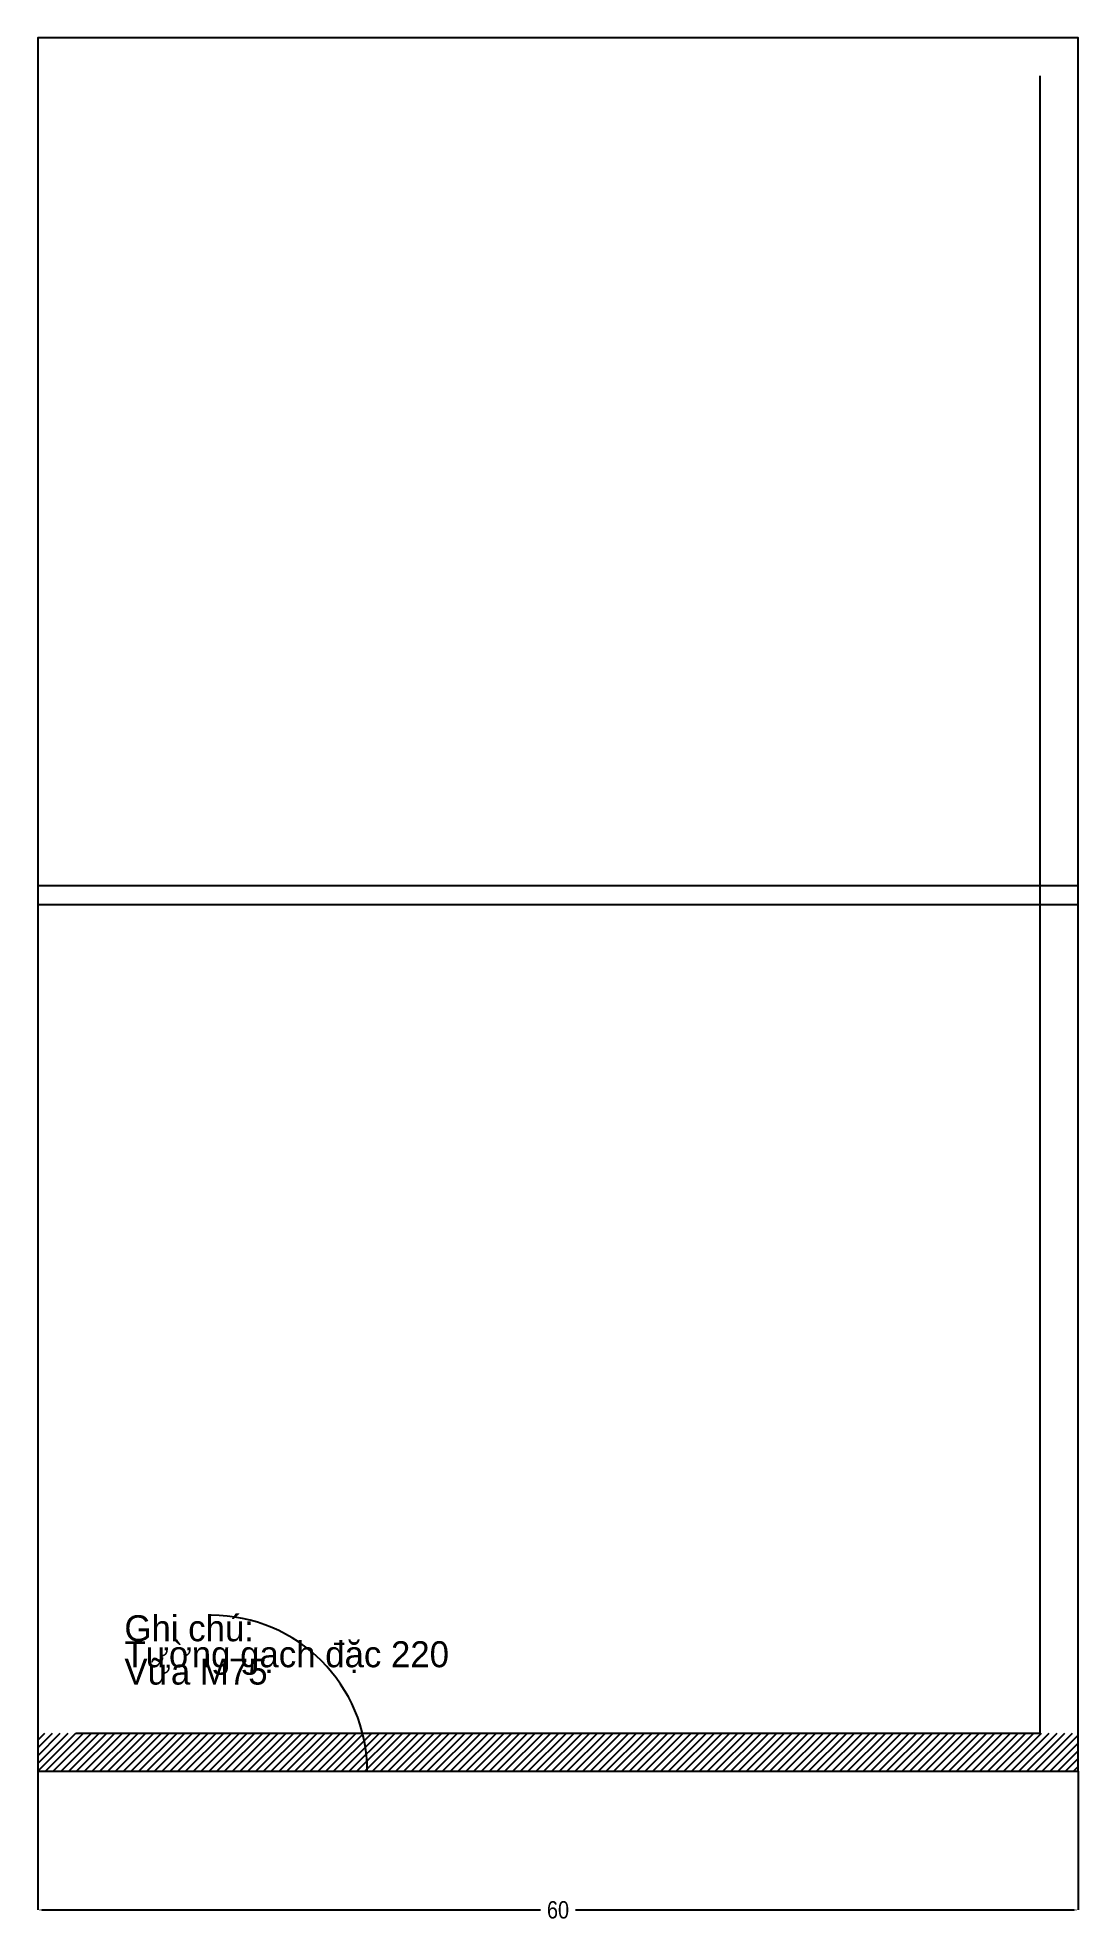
# Model space of a CAD drawing. Header units: millimetres. Extents: x 0 to 60, y -9 to 100.
import ezdxf

# ---------------------------------------------------------------- set-up
doc = ezdxf.new("R2010")
doc.units = ezdxf.units.MM
for name, color, linetype in [('CUA', 7, 'Continuous'), ('GHICHU', 7, 'Continuous'), ('HATCH', 7, 'Continuous'), ('KICHTHUOC', 7, 'Continuous'), ('TUONG', 7, 'Continuous')]:
    doc.layers.add(name, color=color, linetype=linetype)
doc.styles.add('OpenSansCondensed-Light', font='OpenSansCondensed-Light.ttf')
doc.dimstyles.get("Standard").update_dxf_attribs({"dimtxt": 2.5, "dimasz": 2.5, "dimexe": 1.25, "dimexo": 0.625, "dimtad": 1, "dimcen": 2.5, "dimazin": 3, "dimtfac": 1, "dimtmove": 0, "dimatfit": 3})

# ---------------------------------------------------------------- blocks, each defined once
blk = doc.blocks.new('D1')
blk.add_line((0, 0), (900, 0))
blk.add_arc((0, 0), 900, 0, 90)
blk = doc.blocks.new('_CLOSEDFILLED')
at = {"color": 0, "linetype": 'BYBLOCK'}
blk.add_solid([(-1, 0.16), (0, 0), (-1, -0.16)], dxfattribs=at)
blk = doc.blocks.new('*D1')
for p, q in [((0, 0), (0, -8)), ((60, 0), (60, -8)), ((0.25, -8), (29, -8)), ((31, -8), (59.75, -8))]:
    blk.add_line(p, q)
at = {"layer": 'Defpoints'}
for p in [(0, 0), (60, 0), (0, -8)]:
    blk.add_point(p, dxfattribs=at)
at = {"layer": 'KICHTHUOC', "xscale": 0.25, "yscale": 0.25, "rotation": 180}
blk.add_blockref('_CLOSEDFILLED', (0, -8), dxfattribs=at)
at = {"layer": 'KICHTHUOC', "xscale": 0.25, "yscale": 0.25}
blk.add_blockref('_CLOSEDFILLED', (60, -8), dxfattribs=at)
at = {"layer": 'KICHTHUOC', "insert": (30, -8), "char_height": 1, "attachment_point": 5, "style": 'OpenSansCondensed-Light'}
blk.add_mtext('60', dxfattribs=at)

msp = doc.modelspace()

# ---------------------------------------------------------------- hatches: boundary and pattern name
at = {"layer": 'HATCH'}
h = msp.add_hatch(dxfattribs=at)
h.set_pattern_fill('ANSI31', scale=0.1)
h.paths.add_polyline_path([(0, 0), (60, 0), (60, 2.2), (0, 2.2)])

# ---------------------------------------------------------------- linework, layer by layer
at = {"layer": 'CUA'}
msp.add_arc((10, 0), 9, 0, 90, dxfattribs=at)
at = {"layer": 'TUONG'}
for p, q in [((0, 51.1), (60, 51.1)), ((0, 50), (60, 50))]:
    msp.add_line(p, q, dxfattribs=at)
msp.add_lwpolyline([(0, 0), (60, 0), (60, 100), (0, 100)], close=True, dxfattribs=at)
msp.add_lwpolyline([(2.2, 2.2), (57.8, 2.2), (57.8, 97.8)], dxfattribs=at)

# ---------------------------------------------------------------- block references
at = {"layer": 'CUA', "xscale": 0.01, "yscale": 0.01}
msp.add_blockref('D1', (10, 0), dxfattribs=at)

# ---------------------------------------------------------------- texts
at = {"layer": 'GHICHU'}
msp.add_text('Tường gạch đặc 220', height=1.5, dxfattribs=at).set_placement((5, 6))
at = {"layer": 'GHICHU', "insert": (5, 9), "char_height": 1.5, "attachment_point": 1}
msp.add_mtext('Ghi chú:\\PVữa M75', dxfattribs=at)

# ---------------------------------------------------------------- dimensions: what is measured, and where the dimension line sits
at = {"layer": 'KICHTHUOC'}
dim = msp.add_linear_dim(base=(0, -8), p1=(0, 0), p2=(60, 0), dimstyle='Standard', dxfattribs=at)
dim.commit()
dim.dimension.update_dxf_attribs({"geometry": '*D1', "text_midpoint": (30, -8)})

doc.saveas('drawing.dxf')
